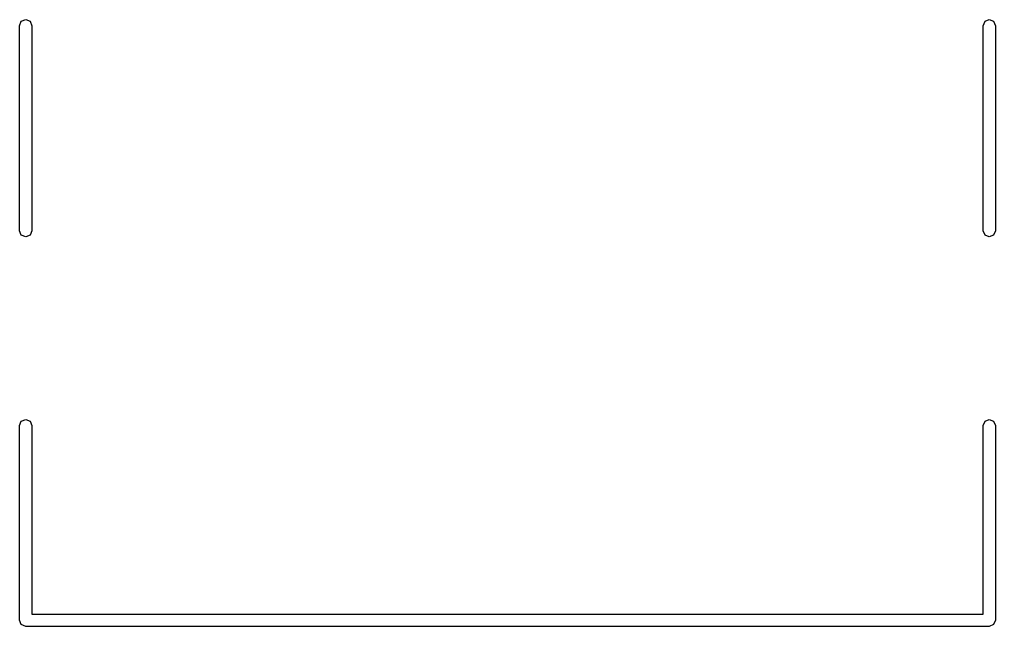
# Model space of a CAD drawing. Extents: x 83 to 117, y -104 to -70.4.
# Drawn here: x 95.24 to 104.76, y -103.96 to -98.04 of the extents above; entities that cross this region are included whole.
import ezdxf

# ---------------------------------------------------------------- set-up
doc = ezdxf.new("R2010")
doc.units = 0
doc.layers.add('BLACK', color=7, linetype='CONTINUOUS')

msp = doc.modelspace()

# ---------------------------------------------------------------- linework, layer by layer
at = {"layer": 'BLACK', "linetype": 'CONTINUOUS'}
for p, q in [((95.2576, -98.0576), (95.3, -98.04)), ((95.3, -98.04), (95.3424, -98.0576)), ((104.658, -98.0576), (104.7, -98.04)), ((104.7, -98.04), (104.742, -98.0576)), ((95.24, -98.1), (95.2576, -98.0576)), ((95.24, -100.1), (95.24, -98.1)), ((95.3424, -98.0576), (95.36, -98.1)), ((95.36, -98.1), (95.36, -100.1)), ((104.64, -98.1), (104.658, -98.0576)), ((104.64, -100.1), (104.64, -98.1)), ((104.742, -98.0576), (104.76, -98.1)), ((104.76, -98.1), (104.76, -100.1)), ((95.2576, -100.142), (95.24, -100.1)), ((95.3, -100.16), (95.2576, -100.142)), ((95.3424, -100.142), (95.3, -100.16)), ((95.36, -100.1), (95.3424, -100.142)), ((104.658, -100.142), (104.64, -100.1)), ((104.7, -100.16), (104.658, -100.142)), ((104.742, -100.142), (104.7, -100.16)), ((104.76, -100.1), (104.742, -100.142)), ((95.24, -102), (95.2576, -101.958)), ((95.2576, -101.958), (95.3, -101.94)), ((95.3, -101.94), (95.3424, -101.958)), ((95.3424, -101.958), (95.36, -102)), ((104.64, -102), (104.658, -101.958)), ((104.658, -101.958), (104.7, -101.94)), ((104.7, -101.94), (104.742, -101.958)), ((104.742, -101.958), (104.76, -102)), ((95.24, -103.9), (95.24, -102)), ((95.36, -102), (95.36, -103.84)), ((104.64, -103.84), (104.64, -102)), ((104.76, -102), (104.76, -103.9)), ((95.36, -103.84), (104.64, -103.84)), ((95.2576, -103.942), (95.24, -103.9)), ((95.3, -103.96), (95.2576, -103.942)), ((104.742, -103.942), (104.7, -103.96)), ((104.76, -103.9), (104.742, -103.942)), ((104.7, -103.96), (95.3, -103.96))]:
    msp.add_line(p, q, dxfattribs=at)

doc.saveas('drawing.dxf')
